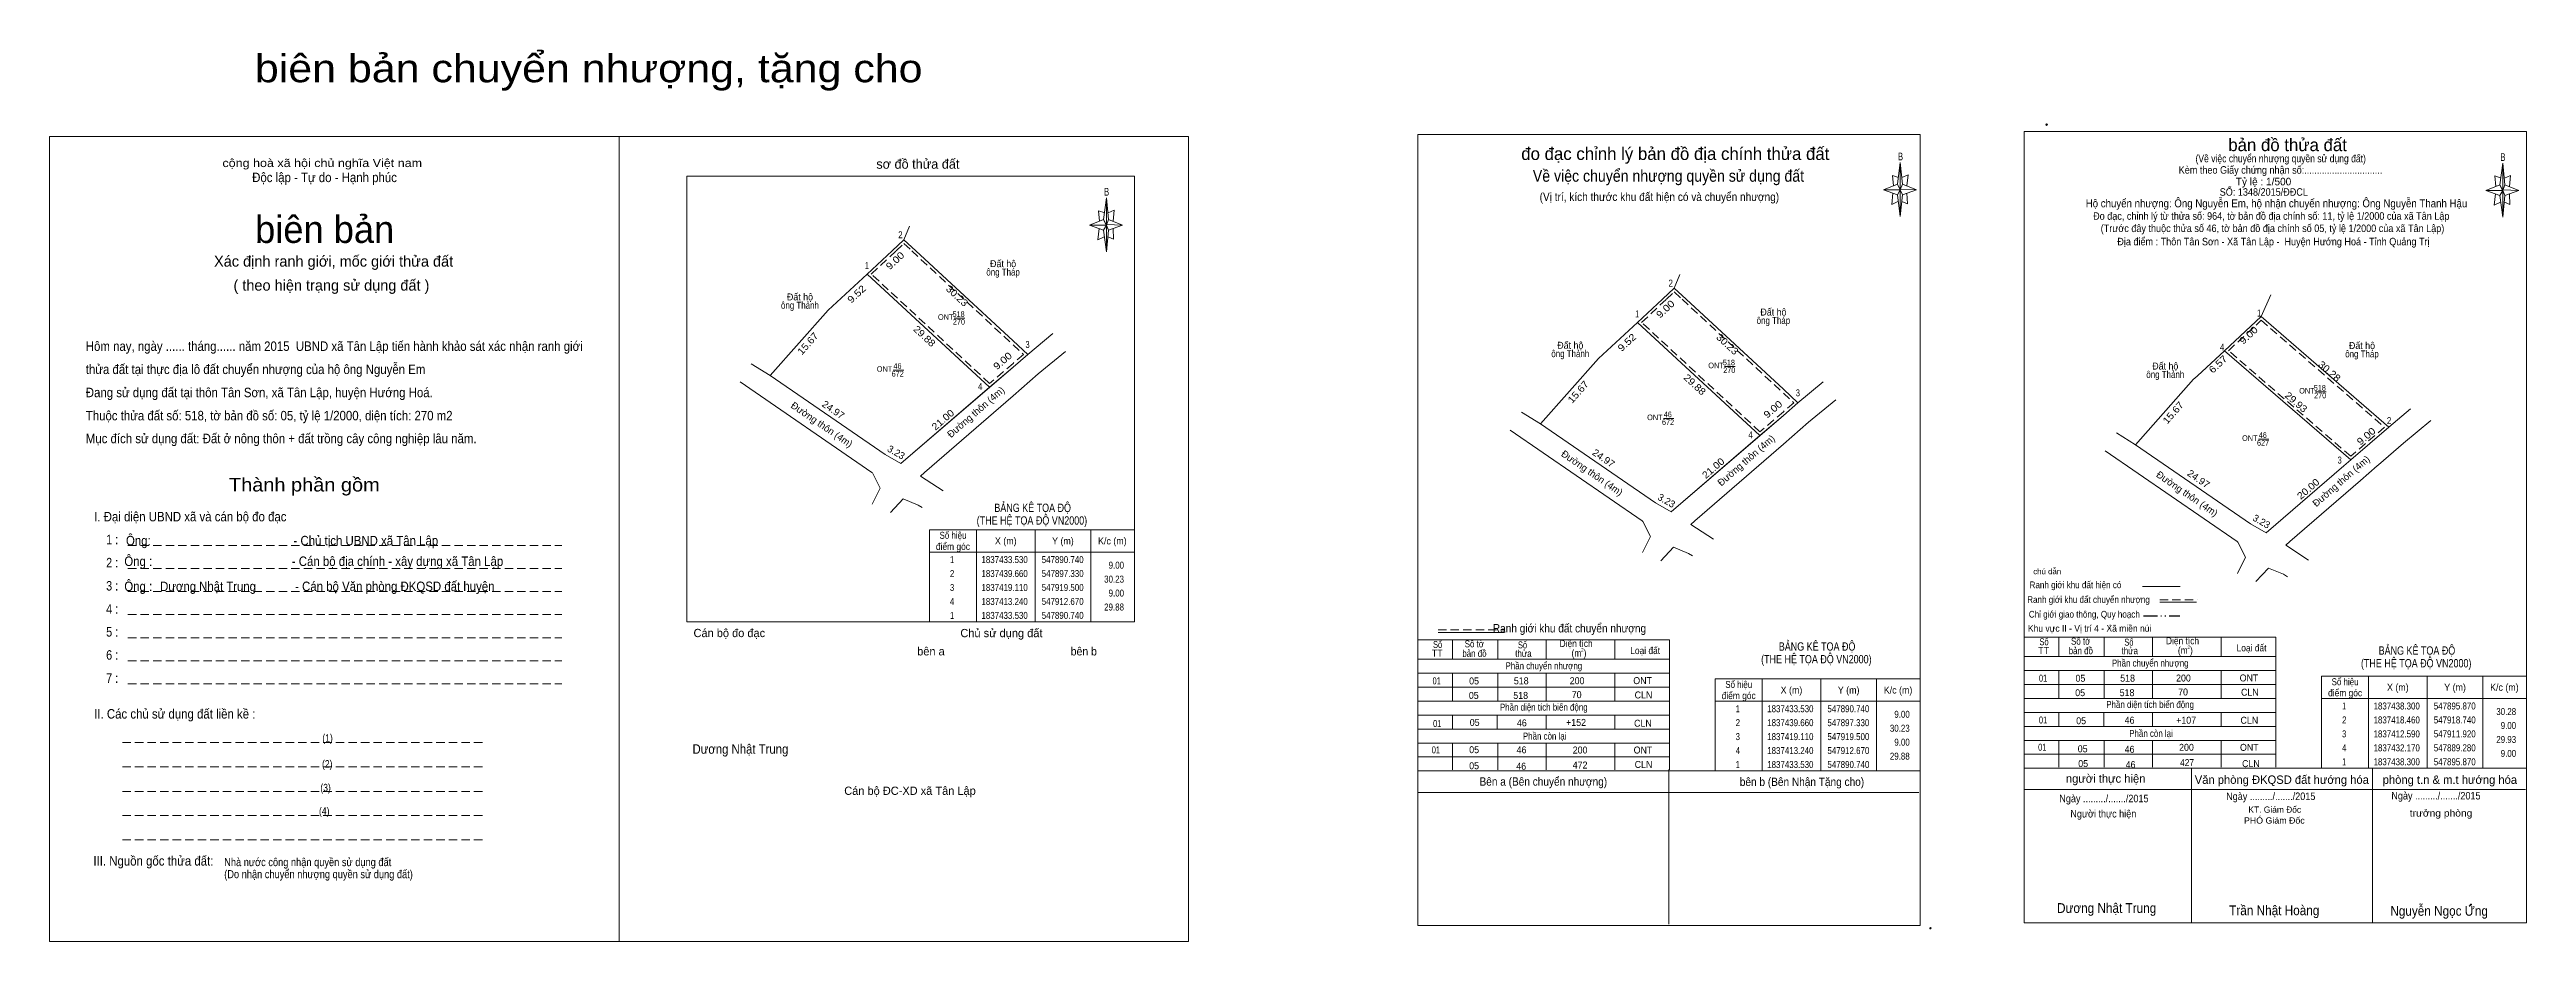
# Model space of a CAD drawing. Header units: metres. Extents: x 547500 to 547943, y 1837326 to 1837486.
import ezdxf
from ezdxf.enums import TextEntityAlignment as Align

# ---------------------------------------------------------------- set-up
doc = ezdxf.new("R2010")
doc.units = ezdxf.units.M
doc.header["$LTSCALE"] = 0.5
doc.header["$PDMODE"] = 32
doc.header["$PDSIZE"] = 0.25
doc.linetypes.add('DASH_DOUBLE_DOT', pattern=[9.2, 5, -1.2, 0.3, -1.2, 0.3, -1.2])
doc.linetypes.add('MEDIUM_DASHED', pattern=[4.5, 3, -1.5])
for name, color, linetype, lineweight in [('1', 7, 'Continuous', 13), ('10', 7, 'Continuous', 13), ('15', 7, 'Continuous', 13), ('23', 7, 'Continuous', 13), ('5', 7, 'Continuous', 13), ('63', 7, 'Continuous', 13)]:
    doc.layers.add(name, color=color, linetype=linetype, lineweight=lineweight)
for name, color, linetype in [('34', 7, 'Continuous'), ('39', 7, 'Continuous'), ('50', 7, 'Continuous')]:
    doc.layers.add(name, color=color, linetype=linetype)

msp = doc.modelspace()

# ---------------------------------------------------------------- hatches: boundary and pattern name
at = {"layer": '5'}
msp.add_hatch(color=256, dxfattribs=at).paths.add_polyline_path([(547933.54, 1837332.85), (547933.58, 1837332.88), (547933.6, 1837332.93), (547933.56, 1837332.97), (547933.52, 1837332.98), (547933.48, 1837332.97), (547933.44, 1837332.95), (547933.17, 1837332.64), (547933.24, 1837332.64)])

# ---------------------------------------------------------------- linework, layer by layer
at = {"layer": '1'}
for p, q in [((547650.54, 1837450.07), (547652.67, 1837452.05)), ((547652.67, 1837452.05), (547654.81, 1837450.07)), ((547646.08, 1837445.92), (547650.54, 1837450.07)), ((547654.81, 1837450.07), (547672.22, 1837433.93)), ((547654.81, 1837450.07), (547672.22, 1837433.93)), ((547646.08, 1837445.92), (547668.01, 1837425.63)), ((547788.58, 1837441.4), (547790.71, 1837443.38)), ((547790.71, 1837443.38), (547792.85, 1837441.4)), ((547784.12, 1837437.25), (547788.58, 1837441.4)), ((547792.85, 1837441.4), (547810.26, 1837425.26)), ((547792.85, 1837441.4), (547810.26, 1837425.26)), ((547661.68, 1837437.99), (547663.58, 1837437.99)), ((547672.22, 1837433.93), (547674.84, 1837431.5)), ((547784.12, 1837437.25), (547806.05, 1837416.96)), ((547895.87, 1837438.3), (547889.28, 1837432.17)), ((547884.47, 1837427.7), (547889.28, 1837432.17)), ((547889.28, 1837432.17), (547911.92, 1837412.59)), ((547628.72, 1837427.71), (547649.29, 1837413.55)), ((547650.72, 1837428.69), (547652.62, 1837428.69)), ((547799.72, 1837429.32), (547801.62, 1837429.32)), ((547810.26, 1837425.26), (547812.88, 1837422.83)), ((547905.61, 1837424.78), (547907.51, 1837424.78)), ((547766.76, 1837419.04), (547787.33, 1837404.88)), ((547788.76, 1837420.02), (547790.66, 1837420.02)), ((547895.38, 1837416.3), (547897.28, 1837416.3)), ((547652.09, 1837411.94), (547649.29, 1837413.55)), ((547873.38, 1837415.32), (547893.95, 1837401.16)), ((547907.66, 1837408.93), (547896.75, 1837399.55)), ((547790.13, 1837403.27), (547787.33, 1837404.88)), ((547896.75, 1837399.55), (547893.95, 1837401.16))]:
    msp.add_line(p, q, dxfattribs=at)
at = {"layer": '1', "linetype": 'MEDIUM_DASHED'}
for p, q in [((547654.07, 1837450.07), (547672.22, 1837433.24)), ((547792.11, 1837441.4), (547810.26, 1837424.57)), ((547513.62, 1837397.29), (547591.36, 1837397.29)), ((547513.62, 1837393.14), (547591.36, 1837393.14)), ((547513.62, 1837388.99), (547591.36, 1837388.99)), ((547513.62, 1837384.89), (547591.36, 1837384.89)), ((547513.62, 1837380.74), (547591.36, 1837380.74)), ((547513.62, 1837376.59), (547591.36, 1837376.59)), ((547513.62, 1837372.44), (547591.36, 1837372.44)), ((547512.62, 1837361.94), (547577.86, 1837361.94)), ((547512.62, 1837357.59), (547577.86, 1837357.59)), ((547512.62, 1837353.19), (547577.86, 1837353.19)), ((547512.62, 1837348.89), (547577.86, 1837348.89)), ((547512.62, 1837344.49), (547577.86, 1837344.49))]:
    msp.add_line(p, q, dxfattribs=at)
at = {"layer": '1'}
for points in [[(547499.56, 1837326.29), (547499.56, 1837470.54), (547601.62, 1837470.54), (547601.62, 1837326.29)], [(547703.66, 1837326.29), (547703.66, 1837470.54), (547601.62, 1837470.54), (547601.62, 1837326.29)], [(547613.76, 1837463.44), (547693.96, 1837463.44), (547693.96, 1837383.59), (547613.76, 1837383.59)], [(547628.72, 1837427.71), (547639.11, 1837439.44), (547646.08, 1837445.92), (547668.01, 1837425.63), (547652.09, 1837411.94), (547649.29, 1837413.55)], [(547766.76, 1837419.04), (547777.15, 1837430.77), (547784.12, 1837437.25), (547806.05, 1837416.96), (547790.13, 1837403.27), (547787.33, 1837404.88)]]:
    msp.add_lwpolyline(points, close=True, dxfattribs=at)
for points in [[(547650.54, 1837450.07), (547652.67, 1837452.05), (547654.81, 1837450.07)], [(547672.22, 1837429.25), (547668.01, 1837425.63), (547646.08, 1837445.92), (547650.54, 1837450.07)], [(547628.72, 1837427.71), (547639.11, 1837439.44), (547646.08, 1837445.92)], [(547788.58, 1837441.4), (547790.71, 1837443.38), (547792.85, 1837441.4)], [(547810.26, 1837420.58), (547806.05, 1837416.96), (547784.12, 1837437.25), (547788.58, 1837441.4)], [(547672.22, 1837433.93), (547674.84, 1837431.5), (547672.22, 1837429.25)], [(547766.76, 1837419.04), (547777.15, 1837430.77), (547784.12, 1837437.25)], [(547895.87, 1837438.3), (547918.74, 1837418.46), (547911.92, 1837412.59)], [(547674.84, 1837431.5), (547672.22, 1837429.25), (547652.09, 1837411.94)], [(547810.26, 1837425.26), (547812.88, 1837422.83), (547810.26, 1837420.58)], [(547873.38, 1837415.32), (547883.77, 1837427.05), (547883.99, 1837427.25), (547884.47, 1837427.7)], [(547812.88, 1837422.83), (547810.26, 1837420.58), (547790.13, 1837403.27)], [(547896.75, 1837399.55), (547910.69, 1837411.53), (547911.92, 1837412.59)]]:
    msp.add_lwpolyline(points, dxfattribs=at)
at = {"layer": '1', "linetype": 'MEDIUM_DASHED'}
for points in [[(547672.22, 1837429.9), (547668.02, 1837426.3), (547646.82, 1837445.92), (547651.27, 1837450.07)], [(547651.27, 1837450.07), (547652.67, 1837451.37), (547654.07, 1837450.07)], [(547810.26, 1837421.23), (547806.06, 1837417.63), (547784.86, 1837437.25), (547789.31, 1837441.4)], [(547789.31, 1837441.4), (547790.71, 1837442.7), (547792.11, 1837441.4)], [(547672.22, 1837433.24), (547674.09, 1837431.51), (547672.22, 1837429.9)], [(547810.26, 1837424.57), (547812.13, 1837422.84), (547810.26, 1837421.23)]]:
    msp.add_lwpolyline(points, dxfattribs=at)
msp.add_lwpolyline([(547895.88, 1837437.63), (547917.98, 1837418.46), (547911.92, 1837413.25), (547890.03, 1837432.18)], close=True, dxfattribs=at)
at = {"layer": '10'}
for p, q in [((547652.67, 1837452.05), (547653.64, 1837454.49)), ((547790.71, 1837443.38), (547791.68, 1837445.82)), ((547895.87, 1837438.3), (547897.61, 1837442.2))]:
    msp.add_line(p, q, dxfattribs=at)
at = {"layer": '15'}
for p, q in [((547676.75, 1837428.02), (547681.6, 1837432.04)), ((547676.75, 1837428.02), (547672.22, 1837424.09)), ((547672.22, 1837424.09), (547656.37, 1837410.35)), ((547814.79, 1837419.35), (547819.64, 1837423.37)), ((547814.79, 1837419.35), (547810.26, 1837415.42)), ((547921.41, 1837415.63), (547926.26, 1837419.65)), ((547810.26, 1837415.42), (547794.41, 1837401.68)), ((547921.41, 1837415.63), (547916.88, 1837411.7)), ((547656.37, 1837410.35), (547655.62, 1837409.7)), ((547655.62, 1837409.7), (547659.69, 1837407.04)), ((547913.68, 1837408.93), (547901.03, 1837397.96)), ((547916.68, 1837411.53), (547913.68, 1837408.93)), ((547916.88, 1837411.7), (547916.68, 1837411.53)), ((547794.41, 1837401.68), (547793.66, 1837401.03)), ((547793.66, 1837401.03), (547797.73, 1837398.37)), ((547901.03, 1837397.96), (547900.28, 1837397.31)), ((547900.28, 1837397.31), (547904.35, 1837394.65))]:
    msp.add_line(p, q, dxfattribs=at)
at = {"layer": '23'}
for p, q in [((547674.84, 1837431.5), (547679.33, 1837435.25)), ((547628.72, 1837427.71), (547625.31, 1837429.83)), ((547623.29, 1837426.6), (547646.89, 1837410.35)), ((547812.88, 1837422.83), (547817.37, 1837426.58)), ((547766.76, 1837419.04), (547763.35, 1837421.16)), ((547918.74, 1837418.46), (547922.66, 1837421.73)), ((547761.33, 1837417.93), (547784.93, 1837401.68)), ((547873.38, 1837415.32), (547869.97, 1837417.44)), ((547867.95, 1837414.21), (547891.55, 1837397.96)), ((547646.89, 1837410.35), (547647.02, 1837410.26)), ((547784.93, 1837401.68), (547785.06, 1837401.59)), ((547891.55, 1837397.96), (547891.68, 1837397.87))]:
    msp.add_line(p, q, dxfattribs=at)
for points in [[(547647.02, 1837410.26), (547648.39, 1837407.55), (547647, 1837404.66)], [(547655.96, 1837404.05), (547655.24, 1837404.51), (547652.51, 1837405.61), (547650.28, 1837403.17)], [(547785.06, 1837401.59), (547786.43, 1837398.88), (547785.04, 1837395.99)], [(547794, 1837395.38), (547793.28, 1837395.84), (547790.55, 1837396.94), (547788.32, 1837394.5)], [(547891.68, 1837397.87), (547893.05, 1837395.16), (547891.66, 1837392.27)], [(547900.62, 1837391.66), (547899.9, 1837392.12), (547897.17, 1837393.22), (547894.94, 1837390.78)]]:
    msp.add_lwpolyline(points, dxfattribs=at)
at = {"layer": '5'}
for p, q in [((547830.7, 1837462), (547831.2, 1837465.9)), ((547938.66, 1837461.89), (547939.16, 1837465.79)), ((547830.7, 1837460.1), (547828.2, 1837461)), ((547831.6, 1837462), (547834.1, 1837461)), ((547938.66, 1837459.99), (547936.16, 1837460.89)), ((547939.56, 1837461.89), (547942.06, 1837460.89)), ((547688.44, 1837455.67), (547688.94, 1837459.57)), ((547831.6, 1837460.1), (547831.2, 1837456.2)), ((547832.5, 1837458.5), (547831.5, 1837458.9)), ((547832.4, 1837460.4), (547832.5, 1837458.5)), ((547939.56, 1837459.99), (547939.16, 1837456.09)), ((547940.46, 1837458.39), (547939.46, 1837458.79)), ((547940.36, 1837460.29), (547940.46, 1837458.39)), ((547688.44, 1837453.77), (547685.94, 1837454.67)), ((547689.34, 1837453.77), (547688.94, 1837449.87)), ((547690.24, 1837452.17), (547689.24, 1837452.57)), ((547689.34, 1837455.67), (547691.84, 1837454.67)), ((547690.14, 1837454.07), (547690.24, 1837452.17)), ((547874.64, 1837389.91), (547881.38, 1837389.91)), ((547877.7, 1837387.11), (547884.28, 1837387.11)), ((547748.38, 1837381.64), (547760.28, 1837381.64)), ((547853.42, 1837380.84), (547898.5, 1837380.84)), ((547859.6, 1837380.84), (547859.6, 1837377.42)), ((547867.76, 1837380.84), (547867.76, 1837377.34)), ((547876.4, 1837380.84), (547876.4, 1837377.34)), ((547888.7, 1837380.84), (547888.7, 1837377.34)), ((547898.5, 1837380.84), (547898.5, 1837357.52)), ((547744.76, 1837380.36), (547789.84, 1837380.36)), ((547744.76, 1837376.86), (547789.84, 1837376.86)), ((547750.94, 1837380.36), (547750.94, 1837376.94)), ((547759.1, 1837380.36), (547759.1, 1837376.86)), ((547767.74, 1837380.36), (547767.74, 1837376.86)), ((547780.04, 1837380.36), (547780.04, 1837376.86)), ((547789.84, 1837380.36), (547789.84, 1837357.04)), ((547853.42, 1837377.34), (547898.5, 1837377.34)), ((547744.76, 1837374.36), (547789.84, 1837374.36)), ((547744.76, 1837371.86), (547789.84, 1837371.86)), ((547750.94, 1837374.36), (547750.94, 1837369.36)), ((547759.1, 1837374.36), (547759.1, 1837369.36)), ((547767.74, 1837374.36), (547767.74, 1837369.36)), ((547780.04, 1837374.36), (547780.04, 1837369.36)), ((547853.42, 1837374.84), (547898.5, 1837374.84)), ((547853.42, 1837372.34), (547898.5, 1837372.34)), ((547859.6, 1837374.84), (547859.6, 1837369.84)), ((547867.76, 1837374.84), (547867.76, 1837369.84)), ((547876.4, 1837374.84), (547876.4, 1837369.84)), ((547888.7, 1837374.84), (547888.7, 1837369.84)), ((547744.76, 1837369.36), (547789.84, 1837369.36)), ((547853.42, 1837369.84), (547898.5, 1837369.84)), ((547744.76, 1837366.86), (547789.84, 1837366.86)), ((547744.76, 1837364.36), (547789.84, 1837364.36)), ((547750.94, 1837366.86), (547750.94, 1837364.36)), ((547759, 1837366.86), (547759, 1837364.36)), ((547767.74, 1837366.86), (547767.74, 1837364.36)), ((547780.04, 1837366.86), (547780.04, 1837364.36)), ((547853.42, 1837367.34), (547898.5, 1837367.34)), ((547853.42, 1837364.84), (547898.5, 1837364.84)), ((547859.6, 1837367.34), (547859.6, 1837364.84)), ((547867.66, 1837367.34), (547867.66, 1837364.84)), ((547876.4, 1837367.34), (547876.4, 1837364.84)), ((547888.7, 1837367.34), (547888.7, 1837364.84)), ((547744.76, 1837361.86), (547789.84, 1837361.86)), ((547744.76, 1837359.36), (547789.84, 1837359.36)), ((547750.94, 1837361.86), (547750.94, 1837357.04)), ((547759.1, 1837361.86), (547759.1, 1837357.04)), ((547767.74, 1837361.86), (547767.74, 1837357.04)), ((547780.04, 1837361.86), (547780.04, 1837357.04)), ((547853.42, 1837362.34), (547898.5, 1837362.34)), ((547853.42, 1837359.84), (547898.5, 1837359.84)), ((547859.6, 1837362.34), (547859.6, 1837357.52)), ((547867.76, 1837362.34), (547867.76, 1837357.52)), ((547876.4, 1837362.34), (547876.4, 1837357.52)), ((547888.7, 1837362.34), (547888.7, 1837357.52)), ((547744.76, 1837356.86), (547834.76, 1837356.86)), ((547744.76, 1837356.86), (547834.76, 1837356.86)), ((547744.76, 1837356.86), (547834.76, 1837356.86)), ((547789.76, 1837357.11), (547789.76, 1837329.41)), ((547853.42, 1837357.34), (547943.42, 1837357.34)), ((547853.42, 1837357.34), (547943.42, 1837357.34)), ((547883.42, 1837357.34), (547883.42, 1837329.64)), ((547915.82, 1837357.34), (547915.82, 1837329.64)), ((547744.76, 1837353.01), (547834.56, 1837353.01)), ((547853.42, 1837353.54), (547943.22, 1837353.54))]:
    msp.add_line(p, q, dxfattribs=at)
at = {"layer": '5', "linetype": 'MEDIUM_DASHED'}
for p, q in [((547877.7, 1837387.51), (547884.5, 1837387.51)), ((547748.38, 1837382.14), (547760.18, 1837382.14))]:
    msp.add_line(p, q, dxfattribs=at)
at = {"layer": '5', "linetype": 'DASH_DOUBLE_DOT', "lineweight": 25}
msp.add_line((547874.78, 1837384.64), (547881.32, 1837384.64), dxfattribs=at)
at = {"layer": '5'}
for points in [[(547744.76, 1837470.91), (547834.76, 1837470.91), (547834.76, 1837329.16), (547744.76, 1837329.16)], [(547853.42, 1837471.44), (547943.42, 1837471.44), (547943.42, 1837329.64), (547853.42, 1837329.64)], [(547831.2, 1837465.9), (547831.6, 1837462), (547831.2, 1837461)], [(547939.16, 1837465.79), (547939.56, 1837461.89), (547939.16, 1837460.89)], [(547831.2, 1837461), (547828.2, 1837461), (547830.7, 1837462), (547831.6, 1837460.1), (547834.1, 1837461), (547831.2, 1837461.1)], [(547831.2, 1837461), (547831.2, 1837456.2), (547830.7, 1837460.1)], [(547939.16, 1837460.89), (547936.16, 1837460.89), (547938.66, 1837461.89), (547939.56, 1837459.99), (547942.06, 1837460.89), (547939.16, 1837460.99)], [(547939.16, 1837460.89), (547939.16, 1837456.09), (547938.66, 1837459.99)], [(547688.94, 1837459.57), (547689.34, 1837455.67), (547688.94, 1837454.67)], [(547688.94, 1837454.67), (547685.94, 1837454.67), (547688.44, 1837455.67), (547689.34, 1837453.77), (547691.84, 1837454.67), (547688.94, 1837454.77)], [(547688.94, 1837454.67), (547688.94, 1837449.87), (547688.44, 1837453.77)], [(547933.54, 1837332.85), (547933.58, 1837332.88), (547933.6, 1837332.93), (547933.56, 1837332.97), (547933.52, 1837332.98), (547933.48, 1837332.97), (547933.44, 1837332.95), (547933.17, 1837332.64), (547933.24, 1837332.64)]]:
    msp.add_lwpolyline(points, close=True, dxfattribs=at)
for points in [[(547831.2, 1837461), (547830.7, 1837462), (547828.2, 1837461)], [(547830.9, 1837463.2), (547829.8, 1837463.6), (547830, 1837461.7)], [(547831.2, 1837461), (547831.6, 1837460.1), (547834.1, 1837461)], [(547831.5, 1837463.2), (547832.6, 1837463.7), (547832.4, 1837461.7)], [(547939.16, 1837460.89), (547938.66, 1837461.89), (547936.16, 1837460.89)], [(547938.86, 1837463.09), (547937.76, 1837463.49), (547937.96, 1837461.59)], [(547939.16, 1837460.89), (547939.56, 1837459.99), (547942.06, 1837460.89)], [(547939.46, 1837463.09), (547940.56, 1837463.59), (547940.36, 1837461.59)], [(547688.64, 1837456.87), (547687.54, 1837457.27), (547687.74, 1837455.37)], [(547689.24, 1837456.87), (547690.34, 1837457.37), (547690.14, 1837455.37)], [(547829.9, 1837460.4), (547829.7, 1837458.4), (547830.8, 1837458.9)], [(547937.86, 1837460.29), (547937.66, 1837458.29), (547938.76, 1837458.79)], [(547688.94, 1837454.67), (547688.44, 1837455.67), (547685.94, 1837454.67)], [(547687.64, 1837454.07), (547687.44, 1837452.07), (547688.54, 1837452.57)], [(547688.94, 1837454.67), (547689.34, 1837453.77), (547691.84, 1837454.67)]]:
    msp.add_lwpolyline(points, dxfattribs=at)
for p in [(547857.44, 1837472.69), (547836.62, 1837328.66)]:
    msp.add_point(p, dxfattribs=at)
at = {"layer": '63'}
for p, q in [((547665.66, 1837400.09), (547665.66, 1837383.59)), ((547676.16, 1837400.09), (547676.16, 1837383.59)), ((547686.16, 1837400.09), (547686.16, 1837383.59)), ((547657.26, 1837396.09), (547693.96, 1837396.09)), ((547806.46, 1837373.36), (547806.46, 1837356.86)), ((547816.96, 1837373.36), (547816.96, 1837356.86)), ((547826.96, 1837373.36), (547826.96, 1837356.86)), ((547915.12, 1837373.84), (547915.12, 1837357.34)), ((547925.62, 1837373.84), (547925.62, 1837357.34)), ((547935.62, 1837373.84), (547935.62, 1837357.34)), ((547798.06, 1837369.36), (547834.76, 1837369.36)), ((547906.72, 1837369.84), (547943.42, 1837369.84))]:
    msp.add_line(p, q, dxfattribs=at)
for points in [[(547657.26, 1837400.09), (547693.96, 1837400.09), (547693.96, 1837383.59), (547657.26, 1837383.59)], [(547798.06, 1837373.36), (547834.76, 1837373.36), (547834.76, 1837356.86), (547798.06, 1837356.86)], [(547906.72, 1837373.84), (547943.42, 1837373.84), (547943.42, 1837357.34), (547906.72, 1837357.34)]]:
    msp.add_lwpolyline(points, close=True, dxfattribs=at)

# ---------------------------------------------------------------- texts
at = {"layer": '1'}
for s, height, width, p in [('cộng hoà xã hội chủ nghĩa Việt nam', 1.458, 1.15, (547548.43, 1837465.09)), ('Độc lập - Tự do - Hạnh phúc', 1.7, 0.9, (547548.84, 1837462.39)), ('ONT', 1, 0.95, (547660.15, 1837437.71)), ('518', 1, 0.85, (547662.46, 1837438.23)), ('270', 1, 0.85, (547662.52, 1837436.86)), ('46', 1, 0.85, (547651.51, 1837428.93)), ('ONT', 1, 0.95, (547798.19, 1837429.04)), ('518', 1, 0.85, (547800.5, 1837429.56)), ('ONT', 1, 0.95, (547649.19, 1837428.4)), ('672', 1, 0.85, (547651.555, 1837427.55)), ('270', 1, 0.85, (547800.56, 1837428.19)), ('ONT', 1, 0.95, (547904.08, 1837424.5)), ('518', 1, 0.85, (547906.39, 1837425.02)), ('ONT', 1, 0.95, (547787.23, 1837419.73)), ('46', 1, 0.85, (547789.55, 1837420.26)), ('270', 1, 0.85, (547906.45, 1837423.65)), ('672', 1, 0.85, (547789.595, 1837418.88)), ('ONT', 1, 0.95, (547893.845, 1837416.01)), ('627', 1, 0.85, (547896.22, 1837415.16)), ('46', 1, 0.85, (547896.17, 1837416.54)), ('Thành phần gồm', 2.429, 1.1, (547545.22, 1837406.94)), ('2', 0.625, 0.8, (547868.83, 1837382.42)), ('2', 0.625, 0.8, (547774.25, 1837378.24)), ('2', 0.625, 0.8, (547882.91, 1837378.73))]:
    msp.add_text(s, height=height, dxfattribs=dict(at, width=width)).set_placement(p, align=Align.CENTER)
for s, height, p in [('sơ đồ thửa đất', 1.7, (547647.72, 1837464.79)), ('Cán bộ đo đạc', 1.476, (547614.96, 1837380.84)), ('Chủ sử dụng đất', 1.476, (547662.78, 1837380.83)), ('bên a', 1.475, (547655.04, 1837377.56)), ('Cán bộ ĐC-XD xã Tân Lập', 1.475, (547641.97, 1837352.57))]:
    msp.add_text(s, height=height, dxfattribs=at).set_placement(p)
for s, height, p in [('biên bản', 4.859, (547548.86, 1837451.49)), ('Xác định ranh giới, mốc giới thửa đất', 1.943, (547550.465, 1837447.24)), ('( theo hiện trạng sử dụng đất )', 1.943, (547550.075, 1837442.94))]:
    msp.add_text(s, height=height, dxfattribs=at).set_placement(p, align=Align.CENTER)
for s, height, width, p in [('Hôm nay, ngày ...... tháng...... năm 2015  UBND xã Tân Lập tiến hành khảo sát xác nhận ranh giới ', 1.7, 0.9, (547506.06, 1837432.14)), ('thửa đất tại thực địa lô đất chuyển nhượng của hộ ông Nguyễn Em', 1.7, 0.9, (547506.06, 1837427.99)), ('Đang sử dụng đất tại thôn Tân Sơn, xã Tân Lập, huyện Hướng Hoá.', 1.7, 0.9, (547506.06, 1837423.84)), ('Thuộc thửa đất số: 518, tờ bản đồ số: 05, tỷ lệ 1/2000, diện tích: 270 m2 ', 1.7, 0.9, (547506.06, 1837419.69)), ('Mục đích sử dụng đất: Đất ở nông thôn + đất trồng cây công nghiệp lâu năm.', 1.701, 0.9, (547506.06, 1837415.59)), ('I. Đại diện UBND xã và cán bộ đo đạc ', 1.7, 0.9, (547507.56, 1837401.59)), ('    1 : ', 1.7, 0.85, (547507.56, 1837397.49)), ('Ông:                                             - Chủ tịch UBND xã Tân Lập', 1.7, 0.9, (547513.26, 1837397.29)), ('    2 : ', 1.7, 0.85, (547507.56, 1837393.34)), ('Ông :                                            - Cán bộ địa chính - xây dựng xã Tân Lập', 1.7, 0.9, (547512.96, 1837393.59)), ('    3 :     ', 1.7, 0.85, (547507.56, 1837389.19)), ('Ông :                                             - Cán bộ Văn phòng ĐKQSD đất huyện', 1.701, 0.9, (547512.96, 1837389.09)), ('    4 : ', 1.7, 0.85, (547507.56, 1837385.04)), ('    5 : ', 1.7, 0.85, (547507.56, 1837380.94)), ('    6 : ', 1.7, 0.85, (547507.56, 1837376.79)), ('bên b', 1.475, 0.95, (547682.56, 1837377.56)), ('    7 : ', 1.7, 0.85, (547507.56, 1837372.64)), ('II. Các chủ sử dụng đất liền kề :', 1.7, 0.9, (547507.56, 1837366.24)), ('III. Nguồn gốc thửa đất:', 1.7, 0.9, (547507.42, 1837339.89)), ('Nhà nước công nhận quyền sử dụng đất', 1.458, 0.85, (547530.86, 1837339.79)), ('(Do nhận chuyển nhượng quyền sử dụng đất)', 1.458, 0.85, (547530.86, 1837337.63))]:
    msp.add_text(s, height=height, dxfattribs=dict(at, width=width)).set_placement(p)
at = {"layer": '34', "width": 0.9}
msp.add_text('Hộ chuyển nhượng: Ông Nguyễn Em, hộ nhận chuyển nhượng: Ông Nguyễn Thanh Hậu', height=1.44, dxfattribs=at).set_placement((547864.44, 1837457.87))
at = {"layer": '39'}
for s, height, width, p in [('Dương Nhật Trung', 1.69, 0.9, (547527.965, 1837389.09)), ('(1)', 1.35, 0.85, (547549.385, 1837362.09)), ('(2)', 1.35, 0.85, (547549.325, 1837357.44)), ('Dương Nhật Trung', 1.69, 0.9, (547623.365, 1837359.94)), ('(3)', 1.35, 0.85, (547549.025, 1837353.19)), ('(4)', 1.35, 0.85, (547548.785, 1837348.99))]:
    msp.add_text(s, height=height, dxfattribs=dict(at, width=width)).set_placement(p, align=Align.CENTER)
at = {"layer": '5'}
for s, height, p in [('bản đồ thửa đất', 2.25, (547900.615, 1837467.94)), ('đo đạc chỉnh lý bản đồ địa chính thửa đất', 2.25, (547790.895, 1837466.36)), ('Tỷ lệ : 1/500', 1.35, (547896.305, 1837461.82)), ('người thực hiện', 1.5, (547868.01, 1837354.74)), ('Văn phòng ĐKQSD đất hướng hóa', 1.5, (547899.58, 1837354.54)), ('phòng t.n & m.t hướng hóa', 1.5, (547929.7, 1837354.54)), ('KT. Giám Đốc', 1.125, (547898.315, 1837349.36))]:
    msp.add_text(s, height=height, dxfattribs=at).set_placement(p, align=Align.CENTER)
for s, height, width, p in [('B', 1.378, 0.75, (547831.25, 1837466.3)), ('Kèm theo Giấy chứng nhận số:...............................', 1.35, 0.9, (547899.35, 1837463.9)), ('(Về việc chuyển nhượng quyền sử dụng đất)', 1.35, 0.85, (547899.38, 1837465.95)), ('B', 1.378, 0.75, (547939.21, 1837466.19)), ('B', 1.378, 0.75, (547688.99, 1837459.97)), ('Về việc chuyển nhượng quyền sử dụng đất', 2.1, 0.9, (547789.67, 1837462.46)), ('(Vị trí, kích thước khu đất hiện có và chuyển nhượng)', 1.5, 0.9, (547788.04, 1837459.01)), ('SỐ: 1348/2015/ĐĐCL', 1.35, 0.9, (547896.355, 1837459.95)), ('Đo đạc, chỉnh lý từ thửa số: 964, tờ bản đồ địa chính số: 11, tỷ lệ 1/2000 của xã Tân Lập', 1.35, 0.9, (547897.69, 1837455.64)), ('(Trước đây thuộc thửa số 46, tờ bản đồ địa chính số 05, tỷ lệ 1/2000 của xã Tân Lập)', 1.35, 0.9, (547897.91, 1837453.44)), ('Địa điểm : Thôn Tân Sơn - Xã Tân Lập -  Huyện Hướng Hoá - Tỉnh Quảng Trị ', 1.35, 0.9, (547898.305, 1837451.06)), ('(THE HỆ TỌA ĐỘ VN2000)', 1.5, 0.8, (547675.6, 1837401)), ('BẢNG KÊ TỌA ĐỘ', 1.5, 0.8, (547675.735, 1837403.27)), ('Ranh giới khu đất hiện có ', 1.2, 0.9, (547862.805, 1837389.61)), ('chú dẫn', 0.9998, 1.05, (547857.54, 1837392.11)), ('Ranh giới khu đất chuyển nhượng', 1.2, 0.9, (547864.94, 1837386.98)), ('Chỉ giới giao thông, Quy hoạch', 1.2, 0.9, (547864.19, 1837384.34)), ('Ranh giới khu đất chuyển nhượng', 1.5, 0.9, (547771.93, 1837381.68)), ('Khu vực II - Vị trí 4 - Xã miền núi', 1.2, 0.95, (547865.145, 1837381.81)), ('Số', 1.25, 0.8, (547856.97, 1837379.38)), ('Số tờ', 1.25, 0.85, (547863.545, 1837379.48)), ('Số', 1.25, 0.8, (547872.18, 1837379.31)), ('Diện tích', 1.25, 0.9, (547881.785, 1837379.56)), ('TT', 1.25, 0.95, (547748.24, 1837377.35)), ('Số', 1.25, 0.8, (547748.305, 1837378.9)), ('bản đồ', 1.25, 0.85, (547754.9, 1837377.3)), ('Số tờ', 1.25, 0.85, (547754.885, 1837379)), ('Phần chuyển nhượng', 1.25, 0.85, (547767.335, 1837375.08)), ('thửa', 1.25, 0.85, (547763.67, 1837377.3)), ('Số', 1.25, 0.8, (547763.515, 1837378.82)), ('Diện tích', 1.25, 0.9, (547773.125, 1837379.08)), ('(m )', 1.25, 0.9, (547773.635, 1837377.36)), ('Loại đất', 1.25, 0.9, (547785.495, 1837377.8)), ('(THE HỆ TỌA ĐỘ VN2000)', 1.5, 0.8, (547816.17, 1837376.14)), ('BẢNG KÊ TỌA ĐỘ', 1.5, 0.8, (547816.305, 1837378.41)), ('TT', 1.25, 0.95, (547856.9, 1837377.84)), ('bản đồ', 1.25, 0.85, (547863.56, 1837377.78)), ('Phần chuyển nhượng', 1.25, 0.85, (547875.995, 1837375.57)), ('thửa', 1.25, 0.85, (547872.33, 1837377.78)), ('(m )', 1.25, 0.9, (547882.295, 1837377.85)), ('Loại đất', 1.25, 0.9, (547894.155, 1837378.28)), ('(THE HỆ TỌA ĐỘ VN2000)', 1.5, 0.8, (547923.66, 1837375.41)), ('BẢNG KÊ TỌA ĐỘ', 1.5, 0.8, (547923.795, 1837377.69)), ('01', 1.25, 0.8, (547748.135, 1837372.38)), ('05', 1.25, 0.95, (547754.83, 1837372.36)), ('518', 1.25, 0.95, (547763.285, 1837372.38)), ('200', 1.25, 0.95, (547773.295, 1837372.4)), ('ONT', 1.25, 0.95, (547785.04, 1837372.42)), ('01', 1.25, 0.8, (547856.795, 1837372.86)), ('05', 1.25, 0.95, (547863.49, 1837372.84)), ('518', 1.25, 0.95, (547871.945, 1837372.86)), ('200', 1.25, 0.95, (547881.955, 1837372.88)), ('ONT', 1.25, 0.95, (547893.7, 1837372.9)), ('05', 1.25, 0.95, (547754.78, 1837369.77)), ('Phần diện tích biến động', 1.25, 0.85, (547767.33, 1837367.66)), ('518', 1.25, 0.95, (547763.185, 1837369.77)), ('70', 1.25, 0.95, (547773.22, 1837369.9)), ('CLN', 1.25, 0.95, (547785.195, 1837369.85)), ('05', 1.25, 0.95, (547863.44, 1837370.26)), ('Phần diện tích biến động', 1.25, 0.85, (547875.985, 1837368.15)), ('518', 1.25, 0.95, (547871.845, 1837370.26)), ('70', 1.25, 0.95, (547881.88, 1837370.38)), ('CLN', 1.25, 0.95, (547893.855, 1837370.34)), ('01', 1.25, 0.8, (547748.235, 1837364.73)), ('05', 1.25, 0.95, (547754.94, 1837364.92)), ('46', 1.25, 0.95, (547763.39, 1837364.84)), ('Phần còn lại', 1.25, 0.85, (547767.485, 1837362.48)), ('+152', 1.25, 0.95, (547773.11, 1837364.93)), ('CLN', 1.25, 0.95, (547785.095, 1837364.78)), ('01', 1.25, 0.8, (547856.795, 1837365.36)), ('05', 1.25, 0.95, (547863.62, 1837365.23)), ('46', 1.25, 0.95, (547872.3, 1837365.32)), ('Phần còn lại', 1.25, 0.85, (547876.145, 1837362.96)), ('+107', 1.25, 0.95, (547882.435, 1837365.32)), ('CLN', 1.25, 0.95, (547893.765, 1837365.31)), ('01', 1.25, 0.8, (547747.995, 1837360)), ('05', 1.25, 0.95, (547754.85, 1837360.04)), ('46', 1.25, 0.95, (547763.34, 1837360.02)), ('472', 1.25, 0.95, (547773.835, 1837357.29)), ('200', 1.25, 0.95, (547773.835, 1837359.98)), ('ONT', 1.25, 0.95, (547785.1, 1837359.98)), ('CLN', 1.25, 0.95, (547785.205, 1837357.39)), ('01', 1.25, 0.8, (547856.655, 1837360.48)), ('05', 1.25, 0.95, (547863.89, 1837360.2)), ('05', 1.25, 0.95, (547863.98, 1837357.55)), ('46', 1.25, 0.95, (547872.3, 1837360.11)), ('46', 1.25, 0.95, (547872.48, 1837357.36)), ('200', 1.25, 0.95, (547882.495, 1837360.46)), ('427', 1.25, 0.9, (547882.6, 1837357.72)), ('ONT', 1.25, 0.95, (547893.76, 1837360.46)), ('CLN', 1.25, 0.95, (547894.045, 1837357.54)), ('05', 1.25, 0.95, (547754.84, 1837357.16)), ('Bên a (Bên chuyển nhượng)', 1.5, 0.9, (547767.245, 1837354.21)), ('46', 1.25, 0.95, (547763.28, 1837357.08)), ('bên b (Bên Nhận Tặng cho)', 1.5, 0.9, (547813.595, 1837354.16)), ('Ngày ........./......./2015', 1.35, 0.9, (547867.7, 1837351.24)), ('Người thực hiện', 1.35, 0.9, (547867.595, 1837348.51)), ('Ngày ........./......./2015', 1.35, 0.9, (547897.6, 1837351.64)), ('Ngày ........./......./2015', 1.35, 0.9, (547927.2, 1837351.74)), ('trưởng phòng', 1.25, 1.1, (547928.115, 1837348.68)), ('PHÓ Giám Đốc', 1.125, 1.05, (547898.24, 1837347.41)), ('Dương Nhật Trung', 1.75, 0.9, (547868.19, 1837331.41)), ('Trần Nhật Hoàng', 1.75, 0.9, (547898.225, 1837331)), ('Nguyễn Ngọc Ưng', 1.75, 0.9, (547927.77, 1837330.9))]:
    msp.add_text(s, height=height, dxfattribs=dict(at, width=width)).set_placement(p, align=Align.CENTER)
at = {"layer": '50', "width": 1.15}
msp.add_text('biên bản chuyển nhượng, tặng cho', height=5, dxfattribs=at).set_placement((547596.175, 1837480.29), align=Align.CENTER)
at = {"layer": '63'}
for s, width, p in [(' 2', 0.85, (547652.43, 1837452.33)), (' 1', 0.75, (547646.38, 1837446.81)), (' 2', 0.85, (547790.47, 1837443.66)), (' 1', 0.75, (547784.42, 1837438.14)), (' 1', 0.75, (547895.87, 1837438.3)), (' 3', 0.8, (547675.19, 1837432.67)), (' 4', 0.85, (547889.28, 1837432.17)), (' 4', 0.85, (547666.73, 1837425.15)), (' 3', 0.8, (547813.23, 1837424)), (' 4', 0.85, (547804.77, 1837416.48)), (' 2', 0.85, (547919.2, 1837419.01)), (' 3', 0.8, (547910.32, 1837411.95)), ('9.00', 0.85, (547692.11, 1837393.11)), ('30.23', 0.85, (547692.1, 1837390.61)), ('29.88', 0.85, (547692.1, 1837385.61)), ('9.00', 0.85, (547692.11, 1837388.11)), ('9.00', 0.85, (547832.91, 1837366.38)), ('30.28', 0.85, (547941.57, 1837366.87)), ('30.23', 0.85, (547832.9, 1837363.88)), ('29.93', 0.85, (547941.57, 1837361.87)), ('9.00', 0.85, (547941.57, 1837364.37)), ('29.88', 0.85, (547832.9, 1837358.88)), ('9.00', 0.85, (547832.91, 1837361.38)), ('9.00', 0.85, (547941.57, 1837359.37))]:
    msp.add_text(s, height=1.25, dxfattribs=dict(at, width=width)).set_placement(p, align=Align.RIGHT)
for s, rotation, width, p in [('9.00', 42.929, 1.15, (547651.4943, 1837447.8528)), ('9.52', 42.914, 1.15, (547644.6094, 1837441.8675)), ('30.23', 317.172, 1.1, (547661.7701, 1837441.5363)), ('9.00', 42.929, 1.15, (547789.5343, 1837439.1828)), ('15.67', 48.467, 1.1, (547635.915, 1837433.0356)), ('29.88', 317.224, 1.1, (547655.9206, 1837434.3196)), ('9.52', 42.914, 1.15, (547782.6494, 1837433.1975)), ('30.23', 317.172, 1.1, (547799.8101, 1837432.8663)), ('9.00', 42.929, 1.15, (547894.0443, 1837434.5028)), ('9.00', 40.677, 1.15, (547670.7526, 1837429.8756)), ('6.57', 42.914, 1.15, (547888.5744, 1837429.2936)), ('30.28', 319.058, 1.1, (547907.7154, 1837428.0185)), ('15.67', 48.467, 1.1, (547773.955, 1837424.3656)), ('29.88', 317.224, 1.1, (547793.9606, 1837425.6496)), ('24.97', 325.457, 1.05, (547639.6506, 1837421.0698)), ('21.00', 40.693, 1.1, (547660.0625, 1837419.3228)), ('9.00', 40.677, 1.15, (547808.7926, 1837421.2056)), ('15.67', 48.467, 1.1, (547880.575, 1837420.6456)), ('29.93', 319.145, 1.1, (547901.7312, 1837422.4855)), ('9.00', 40.719, 1.15, (547915.1023, 1837416.3772)), ('24.97', 325.457, 1.05, (547777.6906, 1837412.3998)), ('21.00', 40.693, 1.1, (547798.1025, 1837410.6528)), ('24.97', 325.457, 1.05, (547884.3106, 1837408.6798)), ('20.00', 40.693, 1.1, (547904.7225, 1837406.9328))]:
    msp.add_text(s, height=1.25, rotation=rotation, dxfattribs=dict(at, width=width)).set_placement(p, align=Align.CENTER)
for s, width, p in [('Đất hộ', 0.95, (547670.44, 1837447.15)), ('ông Tháp', 0.85, (547670.435, 1837445.65)), ('ông Thảnh', 0.85, (547634.035, 1837439.69)), ('Đất hộ', 0.95, (547634.04, 1837441.19)), ('Đất hộ', 0.95, (547808.48, 1837438.48)), ('ông Tháp', 0.85, (547808.475, 1837436.98)), ('ông Thảnh', 0.85, (547772.075, 1837431.02)), ('Đất hộ', 0.95, (547772.08, 1837432.52)), ('Đất hộ', 0.95, (547878.7, 1837428.8)), ('ông Tháp', 0.85, (547913.945, 1837430.98)), ('Đất hộ', 0.95, (547913.95, 1837432.48)), ('ông Thảnh', 0.85, (547878.695, 1837427.3)), ('Số hiệu', 0.85, (547661.46, 1837398.46)), ('X (m)', 0.95, (547670.91, 1837397.46)), ('Y (m)', 0.95, (547681.155, 1837397.46)), ('K/c (m)', 0.95, (547690.015, 1837397.46)), ('điểm góc', 0.9, (547661.45, 1837396.46)), (' 1', 0.75, (547661.11, 1837394.11)), ('1837433.530', 0.85, (547670.71, 1837394.11)), ('547890.740', 0.85, (547681.11, 1837394.11)), (' 2', 0.85, (547661.105, 1837391.61)), (' 3', 0.8, (547661.115, 1837389.11)), ('1837439.660', 0.85, (547670.71, 1837391.61)), ('1837419.110', 0.85, (547670.71, 1837389.11)), ('547897.330', 0.85, (547681.11, 1837391.61)), ('547919.500', 0.85, (547681.11, 1837389.11)), (' 4', 0.85, (547661.11, 1837386.61)), (' 1', 0.75, (547661.11, 1837384.11)), ('1837413.240', 0.85, (547670.71, 1837386.61)), ('1837433.530', 0.85, (547670.71, 1837384.11)), ('547912.670', 0.85, (547681.11, 1837386.61)), ('547890.740', 0.85, (547681.11, 1837384.11)), ('Số hiệu', 0.85, (547802.26, 1837371.73)), ('X (m)', 0.95, (547811.71, 1837370.73)), ('Y (m)', 0.95, (547821.955, 1837370.73)), ('K/c (m)', 0.95, (547830.815, 1837370.73)), ('Số hiệu', 0.85, (547910.92, 1837372.22)), ('X (m)', 0.95, (547920.37, 1837371.22)), ('Y (m)', 0.95, (547930.625, 1837371.22)), ('K/c (m)', 0.95, (547939.465, 1837371.22)), ('điểm góc', 0.9, (547802.25, 1837369.73)), (' 1', 0.75, (547801.91, 1837367.38)), ('1837433.530', 0.85, (547811.51, 1837367.38)), ('547890.740', 0.85, (547821.91, 1837367.38)), ('điểm góc', 0.9, (547910.92, 1837370.22)), (' 1', 0.75, (547910.57, 1837367.87)), ('1837438.300', 0.85, (547920.17, 1837367.87)), ('547895.870', 0.85, (547930.57, 1837367.87)), (' 2', 0.85, (547801.905, 1837364.88)), (' 3', 0.8, (547801.915, 1837362.38)), ('1837439.660', 0.85, (547811.51, 1837364.88)), ('1837419.110', 0.85, (547811.51, 1837362.38)), ('547897.330', 0.85, (547821.91, 1837364.88)), ('547919.500', 0.85, (547821.91, 1837362.38)), (' 3', 0.8, (547910.565, 1837362.87)), (' 2', 0.85, (547910.575, 1837365.37)), ('1837418.460', 0.85, (547920.17, 1837365.37)), ('1837412.590', 0.85, (547920.17, 1837362.87)), ('547918.740', 0.85, (547930.57, 1837365.37)), ('547911.920', 0.85, (547930.57, 1837362.87)), (' 4', 0.85, (547801.91, 1837359.88)), (' 1', 0.75, (547801.91, 1837357.38)), ('1837413.240', 0.85, (547811.51, 1837359.88)), ('1837433.530', 0.85, (547811.51, 1837357.38)), ('547912.670', 0.85, (547821.91, 1837359.88)), ('547890.740', 0.85, (547821.91, 1837357.38)), (' 4', 0.85, (547910.57, 1837360.37)), (' 1', 0.75, (547910.57, 1837357.87)), ('1837432.170', 0.85, (547920.17, 1837360.37)), ('1837438.300', 0.85, (547920.17, 1837357.87)), ('547889.280', 0.85, (547930.57, 1837360.37)), ('547895.870', 0.85, (547930.57, 1837357.87))]:
    msp.add_text(s, height=1.25, dxfattribs=dict(at, width=width)).set_placement(p, align=Align.CENTER)
for s, rotation, p in [('Đường thôn (4m)', 40.921, (547665.9606, 1837420.7102)), ('Đường thôn (4m)', 325.45, (547637.5906, 1837418.4137)), ('Đường thôn (4m)', 40.921, (547804.0006, 1837412.0402)), ('3.23', 330.101, (547650.9585, 1837413.4284)), ('Đường thôn (4m)', 325.45, (547775.6306, 1837409.7437)), ('Đường thôn (4m)', 40.921, (547910.6256, 1837408.3245)), ('Đường thôn (4m)', 325.45, (547882.2556, 1837406.0203)), ('3.23', 330.101, (547788.9985, 1837404.7584)), ('3.23', 330.101, (547895.6235, 1837401.0355))]:
    msp.add_text(s, height=1.25, rotation=rotation, dxfattribs=at).set_placement(p, align=Align.CENTER)

doc.saveas('drawing.dxf')
